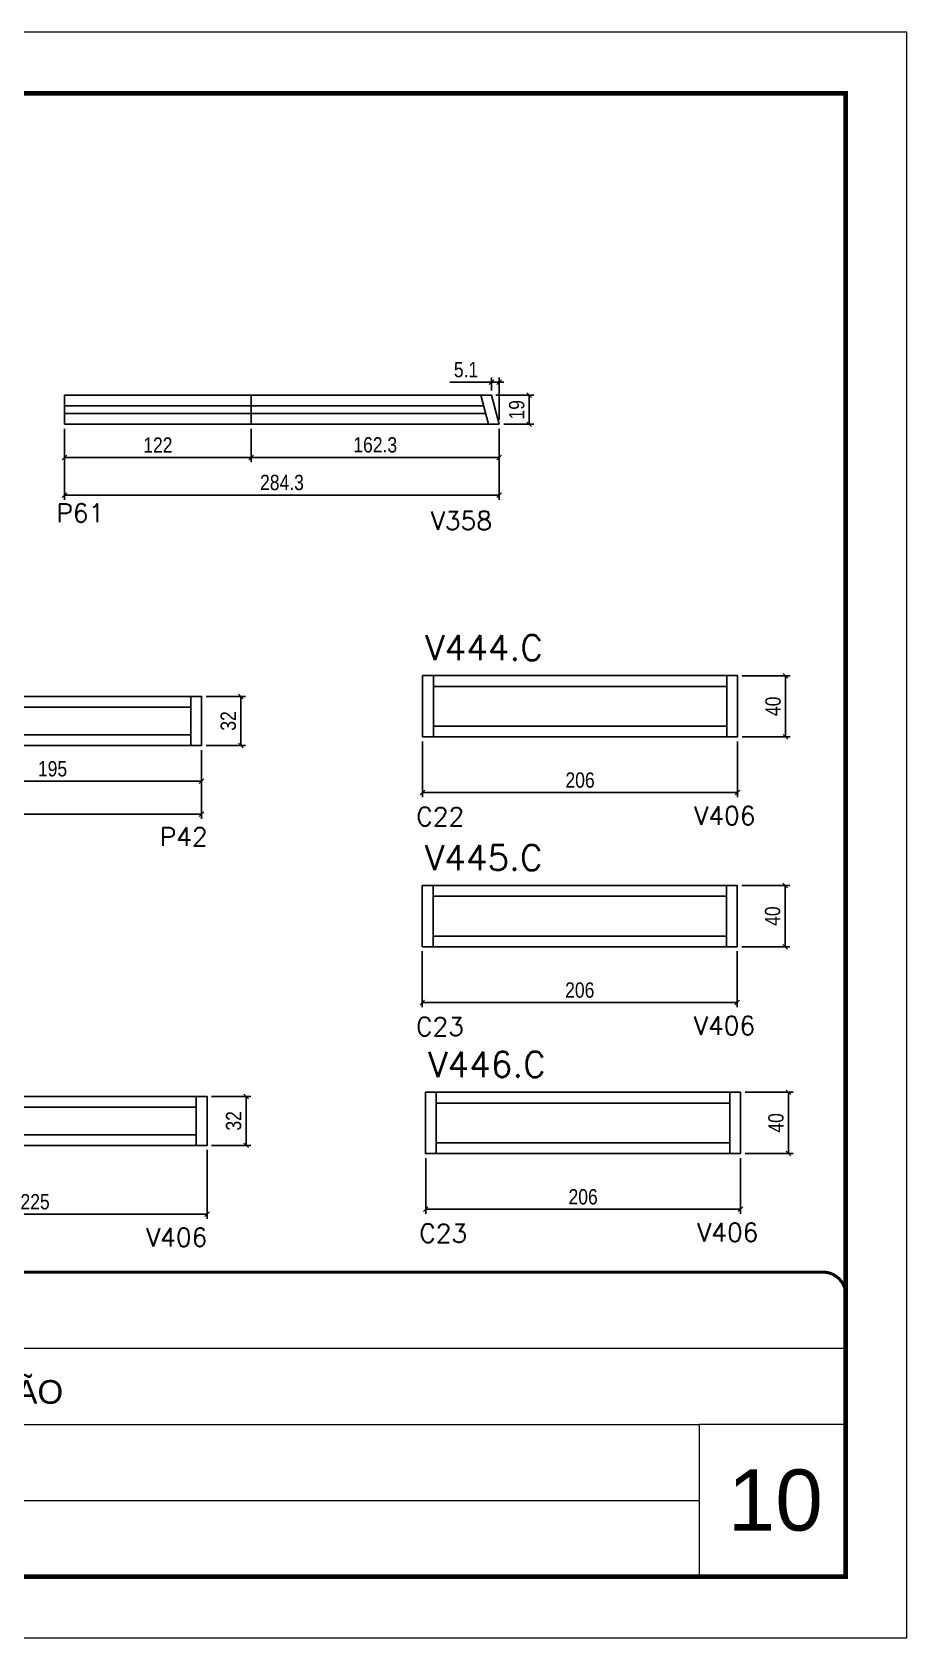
# Model space of a CAD drawing. Extents: x 567194 to 573448, y 6745 to 10093.
# Drawn here: x 569705 to 570278, y 6745 to 7795 of the extents above; entities that cross this region are included whole.
import ezdxf

# ---------------------------------------------------------------- set-up
doc = ezdxf.new("R2010")
doc.units = 0
doc.linetypes.add('CONTINUO', pattern=[0])
doc.linetypes.add('DASHED', pattern=[0.75, 0.5, -0.25])
doc.layers.get('0').update_dxf_attribs({"linetype": 'CONTINUOUS'})
doc.layers.get('DEFPOINTS').update_dxf_attribs({"linetype": 'CONTINUOUS'})
doc.layers.add('00 - FELIPE', color=2, linetype='CONTINUOUS', plot=False)
for name, color, linetype in [('5', 5, 'CONTINUOUS'), ('COTA', 241, 'CONTINUOUS'), ('NOMENCLATURA', 7, 'CONTINUOUS'), ('Painéis', 200, 'CONTINUOUS'), ('SARR_2.2x7', 40, 'CONTINUOUS')]:
    doc.layers.add(name, color=color, linetype=linetype)
for name, color, linetype, lineweight in [('CARIMBO', 255, 'CONTINUOUS', 9), ('Escoras', 2, 'CONTINUOUS', 25), ('Folhas', 255, 'CONTINUOUS', 9), ('SARRAFO DE PRESSAO', 251, 'DASHED', 9)]:
    doc.layers.add(name, color=color, linetype=linetype, lineweight=lineweight)
doc.styles.add('ARIAL', font='arial.ttf')
doc.styles.add('COTA TECNICA', font='techl___.ttf', dxfattribs={"height": 10})
doc.styles.add('COTA TECNICA-50', font='techl___.ttf', dxfattribs={"height": 10})
doc.styles.get("Standard").update_dxf_attribs({"font": 'ROMANS.SHX'})
doc.dimstyles.new('COTA PAINEL-50', dxfattribs={"dimtxt": 10, "dimasz": 3, "dimexe": 3, "dimexo": 3, "dimgap": 3, "dimtad": 1, "dimdec": 1, "dimzin": 12, "dimdsep": 46, "dimtxsty": 'COTA TECNICA-50', "dimblk1": 'OBLIQUE', "dimblk2": 'OBLIQUE', "dimsah": 1, "dimcen": 0.9, "dimclrd": 4, "dimclre": 4, "dimclrt": 240, "dimadec": 1, "dimazin": 3, "dimtfac": 1, "dimtdec": 1, "dimtmove": 0, "dimatfit": 3, "dimfxl": 1, "dimtolj": 1, "dimtzin": 12, "dimarcsym": 0})
doc.dimstyles.new('PAINEL', dxfattribs={"dimtxt": 10, "dimasz": 3, "dimexe": 3, "dimexo": 3, "dimgap": 3, "dimtad": 1, "dimdec": 1, "dimzin": 12, "dimdsep": 46, "dimtxsty": 'COTA TECNICA', "dimblk1": 'OBLIQUE', "dimblk2": 'OBLIQUE', "dimsah": 1, "dimcen": 0.9, "dimclrd": 4, "dimclre": 4, "dimclrt": 240, "dimadec": 1, "dimazin": 3, "dimtfac": 1, "dimtdec": 1, "dimtmove": 0, "dimatfit": 3, "dimfxl": 1, "dimtolj": 1, "dimtzin": 12, "dimarcsym": 0})

# ---------------------------------------------------------------- blocks, each defined once
blk = doc.blocks.new('9999999999')
at = {"color": 30, "linetype": 'CONTINUO'}
for p, q in [((98564.6, 34379.6), (99584, 34379.6)), ((98564.6, 34329.8), (99488, 34329.8)), ((99584, 34329.8), (99488, 34329.8)), ((99488, 34329.8), (99488, 34230.2)), ((98564.6, 34280), (99488, 34280))]:
    blk.add_line(p, q, dxfattribs=at)
at = {"color": 30, "linetype": 'CONTINUO', "const_width": 2}
blk.add_lwpolyline([(99584, 34230.2), (99584, 34414.4, 0.414214), (99569, 34429.4), (98229, 34429.4, 0.414214), (98214, 34414.4), (98214, 34245.2, 0.414214), (98229, 34230.2), (99584, 34230.2)], format="xyb", dxfattribs=at)
at = {"layer": 'Folhas'}
blk.add_lwpolyline([(98139, 34190.2), (99624, 34190.2), (99624, 35240.2), (98139, 35240.2)], close=True, dxfattribs=at)
at = {"layer": 'Folhas', "color": 30, "const_width": 3}
blk.add_lwpolyline([(98214, 34230.2), (99584, 34230.2), (99584, 35200.2), (98214, 35200.2)], close=True, dxfattribs=at)
at = {"color": 7, "linetype": 'Continuous', "ltscale": 5, "style": 'ARIAL'}
blk.add_text('HOSPITAL ASSUNÇÃO', height=15.483, dxfattribs=at).set_placement((98837.7, 34343.3))
blk = doc.blocks.new('_Oblique')
at = {"color": 0, "linetype": 'ByBlock', "lineweight": -2}
blk.add_line((-0.5, -0.5), (0.5, 0.5), dxfattribs=at)
blk = doc.blocks.new('*D205')
at = {"layer": 'COTA', "color": 4, "linetype": 'ByBlock', "lineweight": -2, "transparency": 16777216}
for p, q in [((569960.9, 7331.6), (569960.9, 7295.2)), ((570166.9, 7331.6), (570166.9, 7295.2)), ((570166.9, 7298.2), (569960.9, 7298.2))]:
    blk.add_line(p, q, dxfattribs=at)
at = {"layer": 'DEFPOINTS', "color": 0, "linetype": 'ByBlock', "transparency": 16777216}
for p in [(569960.9, 7334.6), (570166.9, 7334.6), (569960.9, 7298.2)]:
    blk.add_point(p, dxfattribs=at)
at = {"layer": 'COTA', "color": 4, "linetype": 'ByBlock', "lineweight": -2, "transparency": 16777216, "xscale": 3, "yscale": 3, "zscale": 3, "rotation": 180}
blk.add_blockref('_Oblique', (569960.9, 7298.2), dxfattribs=at)
at = {"layer": 'COTA', "color": 4, "linetype": 'ByBlock', "lineweight": -2, "transparency": 16777216, "xscale": 3, "yscale": 3, "zscale": 3}
blk.add_blockref('_Oblique', (570166.9, 7298.2), dxfattribs=at)
at = {"layer": 'COTA', "color": 240, "linetype": 'ByBlock', "transparency": 16777216, "insert": (570063.9, 7306.3), "char_height": 10, "attachment_point": 5, "style": 'COTA TECNICA-50'}
blk.add_mtext('\\A1;206', dxfattribs=at)
blk = doc.blocks.new('*D206')
at = {"layer": 'COTA', "color": 4, "linetype": 'ByBlock', "lineweight": -2, "transparency": 16777216}
for p, q in [((570169.9, 7374.6), (570201.3, 7374.6)), ((570198.3, 7334.6), (570198.3, 7374.6)), ((570169.9, 7334.6), (570201.3, 7334.6))]:
    blk.add_line(p, q, dxfattribs=at)
at = {"layer": 'DEFPOINTS', "color": 0, "linetype": 'ByBlock', "transparency": 16777216}
for p in [(570166.9, 7374.6), (570198.3, 7374.6), (570166.9, 7334.6)]:
    blk.add_point(p, dxfattribs=at)
at = {"layer": 'COTA', "color": 4, "linetype": 'ByBlock', "lineweight": -2, "transparency": 16777216, "xscale": 3, "yscale": 3, "zscale": 3}
for p, rotation in [((570198.3, 7374.6), 90), ((570198.3, 7334.6), 270)]:
    blk.add_blockref('_Oblique', p, dxfattribs=dict(at, rotation=rotation))
at = {"layer": 'COTA', "color": 240, "linetype": 'ByBlock', "transparency": 16777216, "insert": (570190.2, 7354.6), "char_height": 10, "attachment_point": 5, "rotation": 90, "style": 'COTA TECNICA-50'}
blk.add_mtext('\\A1;40', dxfattribs=at)
blk = doc.blocks.new('*D207')
at = {"layer": 'COTA', "color": 4, "linetype": 'ByBlock', "lineweight": -2, "transparency": 16777216}
for p, q in [((569960.7, 7194.4), (569960.7, 7157.9)), ((570166.7, 7194.4), (570166.7, 7157.9)), ((570166.7, 7160.9), (569960.7, 7160.9))]:
    blk.add_line(p, q, dxfattribs=at)
at = {"layer": 'DEFPOINTS', "color": 0, "linetype": 'ByBlock', "transparency": 16777216}
for p in [(569960.7, 7197.4), (570166.7, 7197.4), (569960.7, 7160.9)]:
    blk.add_point(p, dxfattribs=at)
at = {"layer": 'COTA', "color": 4, "linetype": 'ByBlock', "lineweight": -2, "transparency": 16777216, "xscale": 3, "yscale": 3, "zscale": 3, "rotation": 180}
blk.add_blockref('_Oblique', (569960.7, 7160.9), dxfattribs=at)
at = {"layer": 'COTA', "color": 4, "linetype": 'ByBlock', "lineweight": -2, "transparency": 16777216, "xscale": 3, "yscale": 3, "zscale": 3}
blk.add_blockref('_Oblique', (570166.7, 7160.9), dxfattribs=at)
at = {"layer": 'COTA', "color": 240, "linetype": 'ByBlock', "transparency": 16777216, "insert": (570063.7, 7169), "char_height": 10, "attachment_point": 5, "style": 'COTA TECNICA-50'}
blk.add_mtext('\\A1;206', dxfattribs=at)
blk = doc.blocks.new('*D208')
at = {"layer": 'COTA', "color": 4, "linetype": 'ByBlock', "lineweight": -2, "transparency": 16777216}
for p, q in [((570169.7, 7237.4), (570201.1, 7237.4)), ((570198.1, 7197.4), (570198.1, 7237.4)), ((570169.7, 7197.4), (570201.1, 7197.4))]:
    blk.add_line(p, q, dxfattribs=at)
at = {"layer": 'DEFPOINTS', "color": 0, "linetype": 'ByBlock', "transparency": 16777216}
for p in [(570166.7, 7237.4), (570198.1, 7237.4), (570166.7, 7197.4)]:
    blk.add_point(p, dxfattribs=at)
at = {"layer": 'COTA', "color": 4, "linetype": 'ByBlock', "lineweight": -2, "transparency": 16777216, "xscale": 3, "yscale": 3, "zscale": 3}
for p, rotation in [((570198.1, 7237.4), 90), ((570198.1, 7197.4), 270)]:
    blk.add_blockref('_Oblique', p, dxfattribs=dict(at, rotation=rotation))
at = {"layer": 'COTA', "color": 240, "linetype": 'ByBlock', "transparency": 16777216, "insert": (570189.9, 7217.4), "char_height": 10, "attachment_point": 5, "rotation": 90, "style": 'COTA TECNICA-50'}
blk.add_mtext('\\A1;40', dxfattribs=at)
blk = doc.blocks.new('*D209')
at = {"layer": 'COTA', "color": 4, "linetype": 'ByBlock', "lineweight": -2, "transparency": 16777216}
for p, q in [((569962.9, 7059.2), (569962.9, 7022.7)), ((570168.9, 7059.2), (570168.9, 7022.7)), ((570168.9, 7025.7), (569962.9, 7025.7))]:
    blk.add_line(p, q, dxfattribs=at)
at = {"layer": 'DEFPOINTS', "color": 0, "linetype": 'ByBlock', "transparency": 16777216}
for p in [(569962.9, 7062.2), (570168.9, 7062.2), (569962.9, 7025.7)]:
    blk.add_point(p, dxfattribs=at)
at = {"layer": 'COTA', "color": 4, "linetype": 'ByBlock', "lineweight": -2, "transparency": 16777216, "xscale": 3, "yscale": 3, "zscale": 3, "rotation": 180}
blk.add_blockref('_Oblique', (569962.9, 7025.7), dxfattribs=at)
at = {"layer": 'COTA', "color": 4, "linetype": 'ByBlock', "lineweight": -2, "transparency": 16777216, "xscale": 3, "yscale": 3, "zscale": 3}
blk.add_blockref('_Oblique', (570168.9, 7025.7), dxfattribs=at)
at = {"layer": 'COTA', "color": 240, "linetype": 'ByBlock', "transparency": 16777216, "insert": (570065.9, 7033.8), "char_height": 10, "attachment_point": 5, "style": 'COTA TECNICA-50'}
blk.add_mtext('\\A1;206', dxfattribs=at)
blk = doc.blocks.new('*D210')
at = {"layer": 'COTA', "color": 4, "linetype": 'ByBlock', "lineweight": -2, "transparency": 16777216}
for p, q in [((570171.9, 7102.2), (570203.2, 7102.2)), ((570200.2, 7062.2), (570200.2, 7102.2)), ((570171.9, 7062.2), (570203.2, 7062.2))]:
    blk.add_line(p, q, dxfattribs=at)
at = {"layer": 'DEFPOINTS', "color": 0, "linetype": 'ByBlock', "transparency": 16777216}
for p in [(570168.9, 7102.2), (570200.2, 7102.2), (570168.9, 7062.2)]:
    blk.add_point(p, dxfattribs=at)
at = {"layer": 'COTA', "color": 4, "linetype": 'ByBlock', "lineweight": -2, "transparency": 16777216, "xscale": 3, "yscale": 3, "zscale": 3}
for p, rotation in [((570200.2, 7102.2), 90), ((570200.2, 7062.2), 270)]:
    blk.add_blockref('_Oblique', p, dxfattribs=dict(at, rotation=rotation))
at = {"layer": 'COTA', "color": 240, "linetype": 'ByBlock', "transparency": 16777216, "insert": (570192.1, 7082.2), "char_height": 10, "attachment_point": 5, "rotation": 90, "style": 'COTA TECNICA-50'}
blk.add_mtext('\\A1;40', dxfattribs=at)
blk = doc.blocks.new('*D91')
at = {"layer": 'COTA', "color": 4, "linetype": 'ByBlock', "lineweight": -2, "transparency": 16777216}
for p, q in [((569822.9, 7099.5), (569848.5, 7099.5)), ((569845.5, 7067.5), (569845.5, 7099.5)), ((569822.9, 7067.5), (569848.5, 7067.5))]:
    blk.add_line(p, q, dxfattribs=at)
at = {"layer": 'DEFPOINTS', "color": 0, "linetype": 'ByBlock', "transparency": 16777216}
for p in [(569819.9, 7099.5), (569845.5, 7099.5), (569819.9, 7067.5)]:
    blk.add_point(p, dxfattribs=at)
at = {"layer": 'COTA', "color": 4, "linetype": 'ByBlock', "lineweight": -2, "transparency": 16777216, "xscale": 3, "yscale": 3, "zscale": 3}
for p, rotation in [((569845.5, 7099.5), 90), ((569845.5, 7067.5), 270)]:
    blk.add_blockref('_Oblique', p, dxfattribs=dict(at, rotation=rotation))
at = {"layer": 'COTA', "color": 240, "linetype": 'ByBlock', "transparency": 16777216, "insert": (569837.3, 7083.5), "char_height": 10, "attachment_point": 5, "rotation": 90, "style": 'COTA TECNICA-50'}
blk.add_mtext('\\A1;32', dxfattribs=at)
blk = doc.blocks.new('*D223')
at = {"layer": 'COTA', "color": 4, "linetype": 'ByBlock', "lineweight": -2, "transparency": 16777216}
for p, q in [((569594.8, 7064.5), (569594.8, 7019.5)), ((569819.9, 7064.5), (569819.9, 7019.5)), ((569819.9, 7022.5), (569594.8, 7022.5))]:
    blk.add_line(p, q, dxfattribs=at)
at = {"layer": 'DEFPOINTS', "color": 0, "linetype": 'ByBlock', "transparency": 16777216}
for p in [(569594.8, 7067.5), (569819.9, 7067.5), (569594.8, 7022.5)]:
    blk.add_point(p, dxfattribs=at)
at = {"layer": 'COTA', "color": 4, "linetype": 'ByBlock', "lineweight": -2, "transparency": 16777216, "xscale": 3, "yscale": 3, "zscale": 3, "rotation": 180}
blk.add_blockref('_Oblique', (569594.8, 7022.5), dxfattribs=at)
at = {"layer": 'COTA', "color": 4, "linetype": 'ByBlock', "lineweight": -2, "transparency": 16777216, "xscale": 3, "yscale": 3, "zscale": 3}
blk.add_blockref('_Oblique', (569819.9, 7022.5), dxfattribs=at)
at = {"layer": 'COTA', "color": 240, "linetype": 'ByBlock', "transparency": 16777216, "insert": (569707.4, 7030.6), "char_height": 10, "attachment_point": 5, "style": 'COTA TECNICA-50'}
blk.add_mtext('\\A1;225', dxfattribs=at)
blk = doc.blocks.new('*D38')
at = {"layer": 'COTA', "color": 4, "linetype": 'ByBlock', "lineweight": -2, "transparency": 16777216}
for p, q in [((568889.3, 7326), (568889.3, 7281.1)), ((569816.3, 7326), (569816.3, 7281.1)), ((569816.3, 7284.1), (568889.3, 7284.1))]:
    blk.add_line(p, q, dxfattribs=at)
at = {"layer": 'DEFPOINTS', "color": 0, "linetype": 'ByBlock', "transparency": 16777216}
for p in [(568889.3, 7329), (569816.3, 7329), (568889.3, 7284.1)]:
    blk.add_point(p, dxfattribs=at)
at = {"layer": 'COTA', "color": 4, "linetype": 'ByBlock', "lineweight": -2, "transparency": 16777216, "xscale": 3, "yscale": 3, "zscale": 3, "rotation": 180}
blk.add_blockref('_Oblique', (568889.3, 7284.1), dxfattribs=at)
at = {"layer": 'COTA', "color": 4, "linetype": 'ByBlock', "lineweight": -2, "transparency": 16777216, "xscale": 3, "yscale": 3, "zscale": 3}
blk.add_blockref('_Oblique', (569816.3, 7284.1), dxfattribs=at)
at = {"layer": 'COTA', "color": 240, "linetype": 'ByBlock', "transparency": 16777216, "insert": (569352.8, 7292.2), "char_height": 10, "attachment_point": 5, "style": 'COTA TECNICA-50'}
blk.add_mtext('\\A1;927', dxfattribs=at)
blk = doc.blocks.new('*D39')
at = {"layer": 'COTA', "color": 4, "linetype": 'ByBlock', "lineweight": -2, "transparency": 16777216}
for p, q in [((569819.3, 7361), (569845, 7361)), ((569842, 7329), (569842, 7361)), ((569819.3, 7329), (569845, 7329))]:
    blk.add_line(p, q, dxfattribs=at)
at = {"layer": 'DEFPOINTS', "color": 0, "linetype": 'ByBlock', "transparency": 16777216}
for p in [(569816.3, 7361), (569842, 7361), (569816.3, 7329)]:
    blk.add_point(p, dxfattribs=at)
at = {"layer": 'COTA', "color": 4, "linetype": 'ByBlock', "lineweight": -2, "transparency": 16777216, "xscale": 3, "yscale": 3, "zscale": 3}
for p, rotation in [((569842, 7361), 90), ((569842, 7329), 270)]:
    blk.add_blockref('_Oblique', p, dxfattribs=dict(at, rotation=rotation))
at = {"layer": 'COTA', "color": 240, "linetype": 'ByBlock', "transparency": 16777216, "insert": (569833.8, 7345), "char_height": 10, "attachment_point": 5, "rotation": 90, "style": 'COTA TECNICA-50'}
blk.add_mtext('\\A1;32', dxfattribs=at)
blk = doc.blocks.new('*D157')
at = {"layer": 'DEFPOINTS', "color": 0, "linetype": 'ByBlock', "transparency": 16777216}
for p in [(569621.3, 7329), (569816.3, 7329), (569816.3, 7305.6)]:
    blk.add_point(p, dxfattribs=at)
at = {"layer": 'Escoras', "color": 4, "linetype": 'ByBlock', "lineweight": -2, "transparency": 16777216}
for p, q in [((569621.3, 7326), (569621.3, 7302.6)), ((569816.3, 7326), (569816.3, 7302.6)), ((569621.3, 7305.6), (569816.3, 7305.6))]:
    blk.add_line(p, q, dxfattribs=at)
at = {"layer": 'Escoras', "color": 4, "linetype": 'ByBlock', "lineweight": -2, "transparency": 16777216, "xscale": 3, "yscale": 3, "zscale": 3, "rotation": 180}
blk.add_blockref('_Oblique', (569621.3, 7305.6), dxfattribs=at)
at = {"layer": 'Escoras', "color": 4, "linetype": 'ByBlock', "lineweight": -2, "transparency": 16777216, "xscale": 3, "yscale": 3, "zscale": 3}
blk.add_blockref('_Oblique', (569816.3, 7305.6), dxfattribs=at)
at = {"layer": 'Escoras', "color": 240, "linetype": 'ByBlock', "transparency": 16777216, "insert": (569718.8, 7313.7), "char_height": 10, "attachment_point": 5, "style": 'COTA TECNICA-50'}
blk.add_mtext('\\A1;195', dxfattribs=at)
blk = doc.blocks.new('*D17')
at = {"layer": 'COTA', "color": 4, "linetype": 'ByBlock', "lineweight": -2, "transparency": 16777216}
for p, q in [((570008.9, 7558), (570033.6, 7558)), ((570030.6, 7539), (570030.6, 7558)), ((570014, 7539), (570033.6, 7539))]:
    blk.add_line(p, q, dxfattribs=at)
at = {"layer": 'DEFPOINTS', "color": 0, "linetype": 'ByBlock', "transparency": 16777216}
for p in [(570005.9, 7558), (570030.6, 7558), (570011, 7539)]:
    blk.add_point(p, dxfattribs=at)
at = {"layer": 'COTA', "color": 4, "linetype": 'ByBlock', "lineweight": -2, "transparency": 16777216, "xscale": 3, "yscale": 3, "zscale": 3}
for p, rotation in [((570030.6, 7558), 90), ((570030.6, 7539), 270)]:
    blk.add_blockref('_Oblique', p, dxfattribs=dict(at, rotation=rotation))
at = {"layer": 'COTA', "color": 240, "linetype": 'ByBlock', "transparency": 16777216, "insert": (570022.5, 7548.5), "char_height": 10, "attachment_point": 5, "rotation": 90, "style": 'COTA TECNICA-50'}
blk.add_mtext('\\A1;19', dxfattribs=at)
blk = doc.blocks.new('*D18')
at = {"layer": 'COTA', "color": 4, "linetype": 'ByBlock', "lineweight": -2, "transparency": 16777216}
for p, q in [((570005.9, 7566.6), (569978.7, 7566.6)), ((570005.9, 7561), (570005.9, 7569.6)), ((570011, 7566.6), (570005.9, 7566.6)), ((570011, 7542), (570011, 7569.6)), ((570011, 7566.6), (570014, 7566.6))]:
    blk.add_line(p, q, dxfattribs=at)
at = {"layer": 'DEFPOINTS', "color": 0, "linetype": 'ByBlock', "transparency": 16777216}
for p in [(570005.9, 7566.6), (570005.9, 7558), (570011, 7539)]:
    blk.add_point(p, dxfattribs=at)
at = {"layer": 'COTA', "color": 4, "linetype": 'ByBlock', "lineweight": -2, "transparency": 16777216, "xscale": 3, "yscale": 3, "zscale": 3}
blk.add_blockref('_Oblique', (570005.9, 7566.6), dxfattribs=at)
at = {"layer": 'COTA', "color": 4, "linetype": 'ByBlock', "lineweight": -2, "transparency": 16777216, "xscale": 3, "yscale": 3, "zscale": 3, "rotation": 180}
blk.add_blockref('_Oblique', (570011, 7566.6), dxfattribs=at)
at = {"layer": 'COTA', "color": 240, "linetype": 'ByBlock', "transparency": 16777216, "insert": (569989.3, 7574.7), "char_height": 10, "attachment_point": 5, "style": 'COTA TECNICA-50'}
blk.add_mtext('\\A1;5.1', dxfattribs=at)
blk = doc.blocks.new('*D136')
at = {"layer": 'COTA', "color": 4, "lineweight": -2, "transparency": 16777216}
for p, q in [((569726.7, 7536), (569726.7, 7489.7)), ((570011, 7536), (570011, 7489.7)), ((569726.7, 7492.7), (570011, 7492.7))]:
    blk.add_line(p, q, dxfattribs=at)
at = {"layer": 'DEFPOINTS', "color": 0, "transparency": 16777216}
for p in [(569726.7, 7539), (570011, 7539), (570011, 7492.7)]:
    blk.add_point(p, dxfattribs=at)
at = {"layer": 'COTA', "color": 4, "lineweight": -2, "transparency": 16777216, "xscale": 3, "yscale": 3, "zscale": 3, "rotation": 180}
blk.add_blockref('_Oblique', (569726.7, 7492.7), dxfattribs=at)
at = {"layer": 'COTA', "color": 4, "lineweight": -2, "transparency": 16777216, "xscale": 3, "yscale": 3, "zscale": 3}
blk.add_blockref('_Oblique', (570011, 7492.7), dxfattribs=at)
at = {"layer": 'COTA', "color": 240, "transparency": 16777216, "insert": (569868.9, 7500.9), "char_height": 10, "attachment_point": 5, "style": 'COTA TECNICA'}
blk.add_mtext('\\A1;284.3', dxfattribs=at)
blk = doc.blocks.new('*D278')
at = {"layer": '00 - FELIPE', "color": 4, "linetype": 'Continuous', "lineweight": -2, "transparency": 16777216}
for p, q in [((569726.7, 7536), (569726.7, 7514.3)), ((569848.7, 7536), (569848.7, 7514.3)), ((569726.7, 7517.3), (569848.7, 7517.3))]:
    blk.add_line(p, q, dxfattribs=at)
at = {"layer": 'DEFPOINTS', "color": 0, "linetype": 'Continuous', "transparency": 16777216}
for p in [(569726.7, 7539), (569848.7, 7539), (569848.7, 7517.3)]:
    blk.add_point(p, dxfattribs=at)
at = {"layer": '00 - FELIPE', "color": 4, "linetype": 'Continuous', "lineweight": -2, "transparency": 16777216, "xscale": 3, "yscale": 3, "zscale": 3, "rotation": 180}
blk.add_blockref('_Oblique', (569726.7, 7517.3), dxfattribs=at)
at = {"layer": '00 - FELIPE', "color": 4, "linetype": 'Continuous', "lineweight": -2, "transparency": 16777216, "xscale": 3, "yscale": 3, "zscale": 3}
blk.add_blockref('_Oblique', (569848.7, 7517.3), dxfattribs=at)
at = {"layer": '00 - FELIPE', "color": 240, "linetype": 'Continuous', "transparency": 16777216, "insert": (569787.7, 7525.4), "char_height": 10, "attachment_point": 5, "style": 'COTA TECNICA'}
blk.add_mtext('\\A1;122', dxfattribs=at)
blk = doc.blocks.new('*D279')
at = {"layer": '00 - FELIPE', "color": 4, "linetype": 'Continuous', "lineweight": -2, "transparency": 16777216}
for p, q in [((569848.7, 7536), (569848.7, 7514.3)), ((570011, 7536), (570011, 7514.3)), ((569848.7, 7517.3), (570011, 7517.3))]:
    blk.add_line(p, q, dxfattribs=at)
at = {"layer": 'DEFPOINTS', "color": 0, "linetype": 'Continuous', "transparency": 16777216}
for p in [(569848.7, 7539), (570011, 7539), (570011, 7517.3)]:
    blk.add_point(p, dxfattribs=at)
at = {"layer": '00 - FELIPE', "color": 4, "linetype": 'Continuous', "lineweight": -2, "transparency": 16777216, "xscale": 3, "yscale": 3, "zscale": 3, "rotation": 180}
blk.add_blockref('_Oblique', (569848.7, 7517.3), dxfattribs=at)
at = {"layer": '00 - FELIPE', "color": 4, "linetype": 'Continuous', "lineweight": -2, "transparency": 16777216, "xscale": 3, "yscale": 3, "zscale": 3}
blk.add_blockref('_Oblique', (570011, 7517.3), dxfattribs=at)
at = {"layer": '00 - FELIPE', "color": 240, "linetype": 'Continuous', "transparency": 16777216, "insert": (569929.9, 7525.5), "char_height": 10, "attachment_point": 5, "style": 'COTA TECNICA'}
blk.add_mtext('\\A1;162.3', dxfattribs=at)

msp = doc.modelspace()

# ---------------------------------------------------------------- linework, layer by layer
at = {"layer": 'Painéis', "linetype": 'Continuous'}
for p, q in [((570005.91, 7557.99), (569726.73, 7557.99)), ((569726.73, 7557.99), (569726.73, 7538.99)), ((569848.73, 7557.99), (569848.73, 7538.99)), ((570011, 7538.99), (570005.91, 7557.99)), ((569726.73, 7538.99), (570011, 7538.99))]:
    msp.add_line(p, q, dxfattribs=at)
for points in [[(569960.92, 7374.65), (570166.92, 7374.65), (570166.92, 7334.65), (569960.92, 7334.65)], [(569621.33, 7361.04), (569816.33, 7361.04), (569816.33, 7329.04), (569621.33, 7329.04)], [(569960.71, 7237.35), (570166.71, 7237.35), (570166.71, 7197.35), (569960.71, 7197.35)], [(569819.86, 7067.48), (569594.84, 7067.48), (569594.84, 7099.48), (569819.86, 7099.48)], [(569962.85, 7102.18), (570168.85, 7102.18), (570168.85, 7062.18), (569962.85, 7062.18)]]:
    msp.add_lwpolyline(points, close=True, dxfattribs=at)
at = {"layer": 'SARR_2.2x7', "linetype": 'Continuous'}
for p, q in [((569726.73, 7550.99), (570000.78, 7550.99)), ((569998.91, 7557.99), (570004, 7538.99)), ((570002.12, 7545.99), (569726.73, 7545.99)), ((569967.92, 7374.65), (569967.92, 7334.65)), ((570159.92, 7374.65), (570159.92, 7334.65)), ((569809.33, 7329.04), (569809.33, 7361.04)), ((569967.92, 7367.65), (570159.92, 7367.65)), ((569809.33, 7354.04), (569377.33, 7354.04)), ((570159.92, 7341.65), (569967.92, 7341.65)), ((569377.33, 7336.04), (569809.33, 7336.04)), ((569967.71, 7237.35), (569967.71, 7197.35)), ((570159.71, 7237.35), (570159.71, 7197.35)), ((569967.71, 7230.35), (570159.71, 7230.35)), ((570159.71, 7204.35), (569967.71, 7204.35)), ((569812.86, 7067.48), (569812.86, 7099.48)), ((569969.85, 7102.18), (569969.85, 7062.18)), ((570161.85, 7102.18), (570161.85, 7062.18)), ((569812.86, 7092.48), (569601.84, 7092.48)), ((569969.85, 7095.18), (570161.85, 7095.18)), ((569601.84, 7074.48), (569812.86, 7074.48)), ((570161.85, 7069.18), (569969.85, 7069.18))]:
    msp.add_line(p, q, dxfattribs=at)

# ---------------------------------------------------------------- block references
at = {"layer": 'SARRAFO DE PRESSAO', "color": 6, "linetype": 'ByBlock'}
msp.add_blockref('9999999999', (470653.73, -27444.76), dxfattribs=at)

# ---------------------------------------------------------------- texts
at = {"layer": '5', "linetype": 'Continuous'}
for s, p in [('P61', (569721.28, 7475.01)), ('V358', (569966.22, 7470.04)), ('C22', (569956.77, 7276.48)), ('V406', (570138.54, 7277.1)), ('P42', (569788.93, 7263.27)), ('C23', (569956.56, 7139.19)), ('V406', (570138.34, 7139.81)), ('C23', (569958.7, 7004.01)), ('V406', (570140.48, 7004.63)), ('V406', (569779.95, 7001.38))]:
    msp.add_text(s, height=12, rotation=359.99996, dxfattribs=at).set_placement(p)
at = {"layer": 'CARIMBO', "style": 'ARIAL'}
msp.add_text('10', height=40, dxfattribs=at).set_placement((570160.57, 6815.59))
at = {"layer": 'NOMENCLATURA', "linetype": 'Continuous'}
for s, p in [('V444.C', (569962.55, 7384.67)), ('V445.C', (569962.34, 7247.38)), ('V446.C', (569964.48, 7112.2))]:
    msp.add_text(s, height=16.5, dxfattribs=at).set_placement(p)

# ---------------------------------------------------------------- dimensions: what is measured, and where the dimension line sits
at = {"layer": '00 - FELIPE', "linetype": 'Continuous'}
for base, p1, p2, picture, middle in [((569848.73, 7517.32), (569726.73, 7538.99), (569848.73, 7538.99), '*D278', (569787.73, 7525.38)), ((570011, 7517.32), (569848.73, 7538.99), (570011, 7538.99), '*D279', (569929.87, 7525.54))]:
    dim = msp.add_linear_dim(base=base, p1=p1, p2=p2, dimstyle='PAINEL', dxfattribs=at)
    dim.commit()
    dim.dimension.update_dxf_attribs({"geometry": picture, "text_midpoint": middle})
at = {"layer": 'COTA', "linetype": 'ByBlock'}
for base, p1, p2, override, picture, middle in [((570005.91, 7566.62), (570011, 7538.99), (570005.91, 7557.99), {"dimarcsym": 1}, '*D18', (569989.29, 7574.73)), ((568889.33, 7284.08), (569816.33, 7329.04), (568889.33, 7329.04), {"dimtmove": 1, "dimarcsym": 1}, '*D38', (569352.83, 7292.18)), ((569960.92, 7298.17), (570166.92, 7334.65), (569960.92, 7334.65), {"dimarcsym": 1}, '*D205', (570063.92, 7306.27)), ((569960.71, 7160.88), (570166.71, 7197.35), (569960.71, 7197.35), {"dimarcsym": 1}, '*D207', (570063.71, 7168.98)), ((569594.84, 7022.52), (569819.86, 7067.48), (569594.84, 7067.48), {"dimarcsym": 1}, '*D223', (569707.35, 7030.63)), ((569962.85, 7025.7), (570168.85, 7062.18), (569962.85, 7062.18), {"dimarcsym": 1}, '*D209', (570065.85, 7033.8))]:
    dim = msp.add_linear_dim(base=base, p1=p1, p2=p2, dimstyle='COTA PAINEL-50', override=override, dxfattribs=at)
    dim.commit()
    dim.dimension.update_dxf_attribs({"geometry": picture, "text_midpoint": middle})
for base, p1, p2, picture, middle in [((570030.55, 7557.99), (570011, 7538.99), (570005.91, 7557.99), '*D17', (570022.46, 7548.49)), ((570198.26, 7374.65), (570166.92, 7334.65), (570166.92, 7374.65), '*D206', (570190.16, 7354.65)), ((570198.05, 7237.35), (570166.71, 7197.35), (570166.71, 7237.35), '*D208', (570189.95, 7217.35)), ((570200.19, 7102.18), (570168.85, 7062.18), (570168.85, 7102.18), '*D210', (570192.09, 7082.18))]:
    dim = msp.add_linear_dim(base=base, p1=p1, p2=p2, angle=90, dimstyle='COTA PAINEL-50', override={"dimarcsym": 1}, dxfattribs=at)
    dim.commit()
    dim.dimension.update_dxf_attribs({"geometry": picture, "text_midpoint": middle})
at = {"layer": 'COTA'}
dim = msp.add_linear_dim(base=(570011, 7492.66), p1=(569726.73, 7538.99), p2=(570011, 7538.99), dimstyle='PAINEL', dxfattribs=at)
dim.commit()
dim.dimension.update_dxf_attribs({"geometry": '*D136', "text_midpoint": (569868.87, 7500.91)})
at = {"layer": 'COTA', "linetype": 'ByBlock'}
for p1, p2, picture, middle in [((569816.33, 7329.04), (569816.33, 7361.04), '*D39', (569833.78, 7345.04)), ((569819.86, 7067.48), (569819.86, 7099.48), '*D91', (569837.32, 7083.48))]:
    dim = msp.add_aligned_dim(p1=p1, p2=p2, distance=-25.68, dimstyle='COTA PAINEL-50', override={"dimarcsym": 1}, dxfattribs=at)
    dim.commit()
    dim.dimension.update_dxf_attribs({"geometry": picture, "text_midpoint": middle})
at = {"layer": 'Escoras', "color": 1, "linetype": 'ByBlock'}
dim = msp.add_linear_dim(base=(569816.33, 7305.57), p1=(569621.33, 7329.04), p2=(569816.33, 7329.04), dimstyle='COTA PAINEL-50', override={"dimarcsym": 1}, dxfattribs=at)
dim.commit()
dim.dimension.update_dxf_attribs({"geometry": '*D157', "text_midpoint": (569718.83, 7313.71)})

doc.saveas('drawing.dxf')
